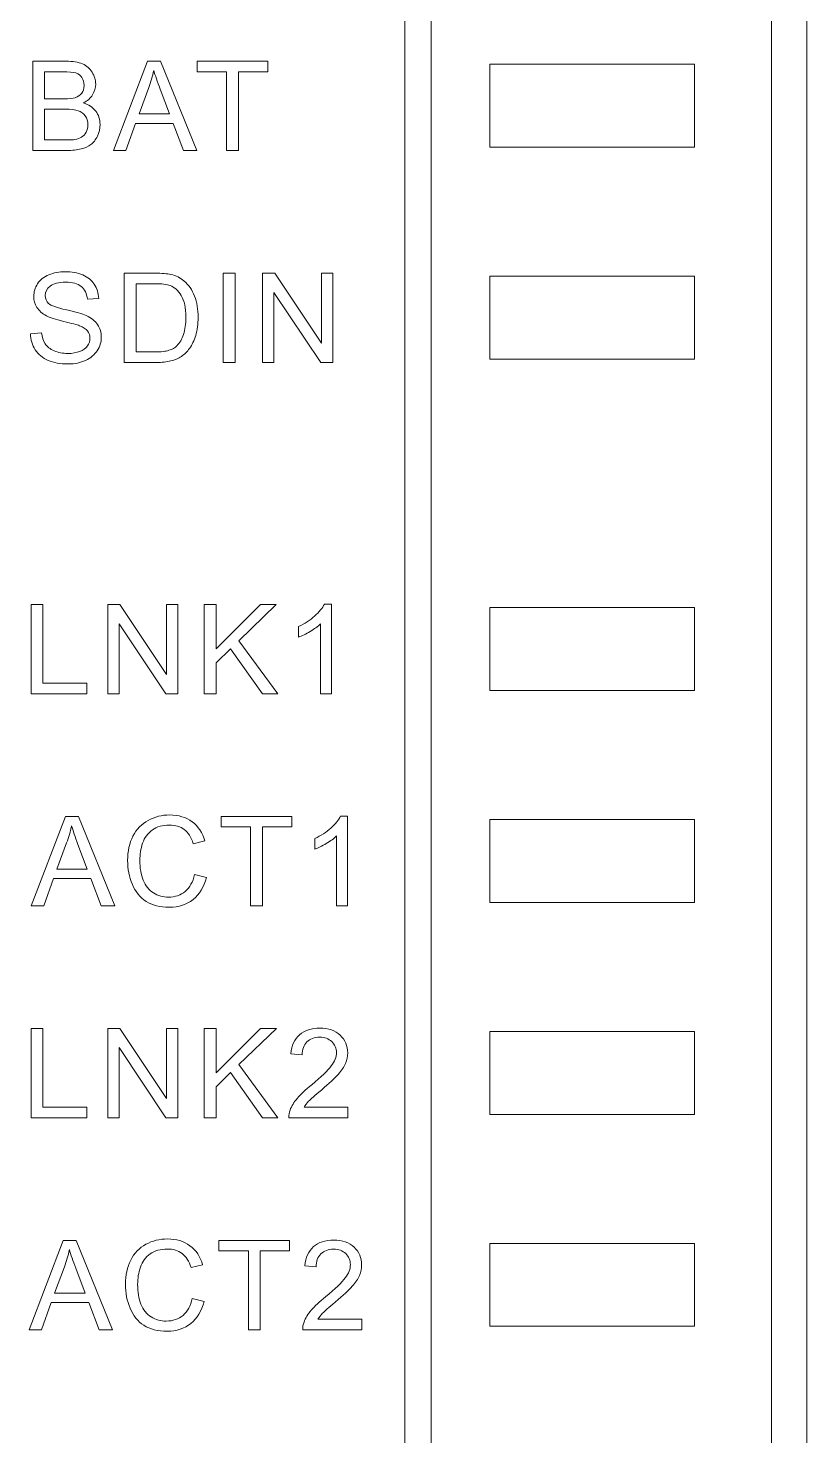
# Model space of a CAD drawing. Header units: millimetres. Extents: x 33157 to 59611, y -29750 to 1750.
# Drawn here: x 53747.55 to 53765.2, y -3105.3 to -3073.43 of the extents above; entities that cross this region are included whole.
import ezdxf

# ---------------------------------------------------------------- set-up
doc = ezdxf.new("R2010")
doc.units = ezdxf.units.MM
doc.layers.get('0').update_dxf_attribs({"lineweight": 18})

msp = doc.modelspace()

# ---------------------------------------------------------------- linework, layer by layer
at = {"lineweight": 9}
for p, q in [((53756.088, -3043.274), (53756.088, -3107.638)), ((53756.687, -3043.274), (53756.687, -3170.437)), ((53764.396, -3047.485), (53764.396, -3168.689)), ((53765.195, -3048.284), (53765.195, -3168.207))]:
    msp.add_line(p, q, dxfattribs=at)
for points in [[(53758.015, -3076.123), (53762.648, -3076.123), (53762.648, -3074.245), (53758.015, -3074.245)], [(53758.015, -3080.923), (53762.648, -3080.923), (53762.648, -3079.045), (53758.015, -3079.045)], [(53758.015, -3088.423), (53762.648, -3088.423), (53762.648, -3086.545), (53758.015, -3086.545)], [(53758.015, -3093.223), (53762.648, -3093.223), (53762.648, -3091.345), (53758.015, -3091.345)], [(53758.015, -3098.023), (53762.648, -3098.023), (53762.648, -3096.145), (53758.015, -3096.145)], [(53758.015, -3102.823), (53762.648, -3102.823), (53762.648, -3100.945), (53758.015, -3100.945)]]:
    msp.add_lwpolyline(points, close=True, dxfattribs=at)
for points, knots in [([(53747.656, -3076.197), (53747.656, -3076.197), (53747.656, -3074.177), (53747.656, -3074.177), (53747.656, -3074.177), (53748.414, -3074.177), (53748.414, -3074.177), (53748.568, -3074.177), (53748.692, -3074.197), (53748.785, -3074.238), (53748.879, -3074.279), (53748.952, -3074.342), (53749.004, -3074.427), (53749.057, -3074.511), (53749.084, -3074.6), (53749.084, -3074.693), (53749.084, -3074.78), (53749.06, -3074.861), (53749.014, -3074.937), (53748.967, -3075.013), (53748.896, -3075.075), (53748.802, -3075.122), (53748.924, -3075.158), (53749.018, -3075.219), (53749.084, -3075.305), (53749.15, -3075.392), (53749.182, -3075.494), (53749.182, -3075.611), (53749.182, -3075.706), (53749.162, -3075.794), (53749.122, -3075.876), (53749.082, -3075.957), (53749.033, -3076.019), (53748.974, -3076.064), (53748.915, -3076.107), (53748.841, -3076.141), (53748.753, -3076.163), (53748.664, -3076.186), (53748.555, -3076.197), (53748.427, -3076.197), (53748.427, -3076.197), (53747.656, -3076.197), (53747.656, -3076.197)], [0, 0, 0, 0, 139205.557688, 139205.557688, 139205.557688, 278411.115376, 278411.115376, 278411.115376, 417616.673063, 417616.673063, 417616.673063, 556822.230751, 556822.230751, 556822.230751, 696027.788439, 696027.788439, 696027.788439, 835233.346127, 835233.346127, 835233.346127, 974438.903814, 974438.903814, 974438.903814, 1113644.461502, 1113644.461502, 1113644.461502, 1252850.01919, 1252850.01919, 1252850.01919, 1392055.576878, 1392055.576878, 1392055.576878, 1531261.134565, 1531261.134565, 1531261.134565, 1670466.692253, 1670466.692253, 1670466.692253, 1809672.249941, 1809672.249941, 1809672.249941, 1948877.807629, 1948877.807629, 1948877.807629, 1948877.807629]), ([(53749.485, -3076.197), (53749.485, -3076.197), (53750.26, -3074.177), (53750.26, -3074.177), (53750.26, -3074.177), (53750.554, -3074.177), (53750.554, -3074.177), (53750.554, -3074.177), (53751.376, -3076.197), (53751.376, -3076.197), (53751.376, -3076.197), (53751.072, -3076.197), (53751.072, -3076.197), (53751.072, -3076.197), (53750.838, -3075.585), (53750.838, -3075.585), (53750.838, -3075.585), (53749.987, -3075.585), (53749.987, -3075.585), (53749.987, -3075.585), (53749.768, -3076.197), (53749.768, -3076.197), (53749.768, -3076.197), (53749.485, -3076.197), (53749.485, -3076.197)], [0, 0, 0, 0, 143403.871472, 143403.871472, 143403.871472, 286807.742944, 286807.742944, 286807.742944, 430211.614416, 430211.614416, 430211.614416, 573615.485887, 573615.485887, 573615.485887, 717019.357359, 717019.357359, 717019.357359, 860423.228831, 860423.228831, 860423.228831, 1003827.100303, 1003827.100303, 1003827.100303, 1147230.971775, 1147230.971775, 1147230.971775, 1147230.971775]), ([(53752.05, -3076.197), (53752.05, -3076.197), (53752.05, -3074.414), (53752.05, -3074.414), (53752.05, -3074.414), (53751.384, -3074.414), (53751.384, -3074.414), (53751.384, -3074.414), (53751.384, -3074.177), (53751.384, -3074.177), (53751.384, -3074.177), (53752.984, -3074.177), (53752.984, -3074.177), (53752.984, -3074.177), (53752.984, -3074.414), (53752.984, -3074.414), (53752.984, -3074.414), (53752.318, -3074.414), (53752.318, -3074.414), (53752.318, -3074.414), (53752.318, -3076.197), (53752.318, -3076.197), (53752.318, -3076.197), (53752.05, -3076.197), (53752.05, -3076.197)], [0, 0, 0, 0, 143407.719808, 143407.719808, 143407.719808, 286815.439615, 286815.439615, 286815.439615, 430223.159423, 430223.159423, 430223.159423, 573630.879231, 573630.879231, 573630.879231, 717038.599038, 717038.599038, 717038.599038, 860446.318846, 860446.318846, 860446.318846, 1003854.038653, 1003854.038653, 1003854.038653, 1147261.758461, 1147261.758461, 1147261.758461, 1147261.758461]), ([(53747.924, -3075.026), (53747.924, -3075.026), (53748.361, -3075.026), (53748.361, -3075.026), (53748.479, -3075.026), (53748.564, -3075.018), (53748.616, -3075.003), (53748.684, -3074.982), (53748.735, -3074.948), (53748.769, -3074.901), (53748.804, -3074.854), (53748.821, -3074.796), (53748.821, -3074.725), (53748.821, -3074.657), (53748.805, -3074.598), (53748.773, -3074.547), (53748.741, -3074.496), (53748.695, -3074.461), (53748.635, -3074.442), (53748.575, -3074.423), (53748.473, -3074.414), (53748.328, -3074.414), (53748.328, -3074.414), (53747.924, -3074.414), (53747.924, -3074.414), (53747.924, -3074.414), (53747.924, -3075.026), (53747.924, -3075.026)], [0, 0, 0, 0, 142140.350893, 142140.350893, 142140.350893, 284280.701785, 284280.701785, 284280.701785, 426421.052678, 426421.052678, 426421.052678, 568561.403571, 568561.403571, 568561.403571, 710701.754463, 710701.754463, 710701.754463, 852842.105356, 852842.105356, 852842.105356, 994982.456249, 994982.456249, 994982.456249, 1137122.807141, 1137122.807141, 1137122.807141, 1279263.158034, 1279263.158034, 1279263.158034, 1279263.158034]), ([(53750.066, -3075.368), (53750.066, -3075.368), (53750.755, -3075.368), (53750.755, -3075.368), (53750.755, -3075.368), (53750.544, -3074.807), (53750.544, -3074.807), (53750.48, -3074.637), (53750.432, -3074.496), (53750.399, -3074.385), (53750.371, -3074.517), (53750.334, -3074.646), (53750.288, -3074.774), (53750.288, -3074.774), (53750.066, -3075.368), (53750.066, -3075.368)], [0, 0, 0, 0, 148963.945451, 148963.945451, 148963.945451, 297927.890902, 297927.890902, 297927.890902, 446891.836352, 446891.836352, 446891.836352, 595855.781803, 595855.781803, 595855.781803, 744819.727254, 744819.727254, 744819.727254, 744819.727254]), ([(53747.924, -3075.96), (53747.924, -3075.96), (53748.427, -3075.96), (53748.427, -3075.96), (53748.514, -3075.96), (53748.574, -3075.957), (53748.61, -3075.95), (53748.671, -3075.939), (53748.722, -3075.921), (53748.764, -3075.895), (53748.805, -3075.869), (53748.839, -3075.832), (53748.866, -3075.782), (53748.893, -3075.733), (53748.906, -3075.676), (53748.906, -3075.612), (53748.906, -3075.536), (53748.887, -3075.471), (53748.848, -3075.415), (53748.809, -3075.359), (53748.755, -3075.32), (53748.687, -3075.297), (53748.619, -3075.274), (53748.52, -3075.263), (53748.391, -3075.263), (53748.391, -3075.263), (53747.924, -3075.263), (53747.924, -3075.263), (53747.924, -3075.263), (53747.924, -3075.96), (53747.924, -3075.96)], [0, 0, 0, 0, 141446.045632, 141446.045632, 141446.045632, 282892.091265, 282892.091265, 282892.091265, 424338.136897, 424338.136897, 424338.136897, 565784.18253, 565784.18253, 565784.18253, 707230.228162, 707230.228162, 707230.228162, 848676.273795, 848676.273795, 848676.273795, 990122.319427, 990122.319427, 990122.319427, 1131568.36506, 1131568.36506, 1131568.36506, 1273014.410692, 1273014.410692, 1273014.410692, 1414460.456324, 1414460.456324, 1414460.456324, 1414460.456324]), ([(53747.605, -3080.348), (53747.605, -3080.348), (53747.856, -3080.326), (53747.856, -3080.326), (53747.868, -3080.427), (53747.896, -3080.51), (53747.94, -3080.576), (53747.983, -3080.641), (53748.051, -3080.693), (53748.143, -3080.734), (53748.235, -3080.774), (53748.338, -3080.794), (53748.453, -3080.794), (53748.555, -3080.794), (53748.645, -3080.779), (53748.723, -3080.748), (53748.801, -3080.718), (53748.859, -3080.676), (53748.897, -3080.623), (53748.935, -3080.57), (53748.954, -3080.512), (53748.954, -3080.45), (53748.954, -3080.387), (53748.936, -3080.332), (53748.899, -3080.284), (53748.862, -3080.237), (53748.802, -3080.198), (53748.717, -3080.165), (53748.663, -3080.144), (53748.543, -3080.112), (53748.357, -3080.067), (53748.171, -3080.022), (53748.042, -3079.98), (53747.967, -3079.941), (53747.871, -3079.89), (53747.799, -3079.827), (53747.752, -3079.752), (53747.705, -3079.677), (53747.681, -3079.593), (53747.681, -3079.501), (53747.681, -3079.398), (53747.711, -3079.303), (53747.768, -3079.214), (53747.826, -3079.125), (53747.91, -3079.058), (53748.022, -3079.012), (53748.133, -3078.966), (53748.257, -3078.943), (53748.393, -3078.943), (53748.542, -3078.943), (53748.674, -3078.967), (53748.789, -3079.015), (53748.903, -3079.063), (53748.991, -3079.134), (53749.052, -3079.228), (53749.114, -3079.322), (53749.147, -3079.428), (53749.152, -3079.547), (53749.152, -3079.547), (53748.895, -3079.566), (53748.895, -3079.566), (53748.881, -3079.439), (53748.835, -3079.343), (53748.755, -3079.278), (53748.676, -3079.212), (53748.558, -3079.18), (53748.403, -3079.18), (53748.241, -3079.18), (53748.123, -3079.209), (53748.049, -3079.269), (53747.975, -3079.328), (53747.938, -3079.399), (53747.938, -3079.483), (53747.938, -3079.556), (53747.965, -3079.615), (53748.017, -3079.662), (53748.068, -3079.709), (53748.203, -3079.757), (53748.42, -3079.806), (53748.637, -3079.856), (53748.786, -3079.898), (53748.867, -3079.935), (53748.984, -3079.989), (53749.071, -3080.057), (53749.127, -3080.141), (53749.183, -3080.223), (53749.211, -3080.319), (53749.211, -3080.427), (53749.211, -3080.535), (53749.18, -3080.636), (53749.119, -3080.731), (53749.057, -3080.826), (53748.969, -3080.899), (53748.854, -3080.952), (53748.739, -3081.005), (53748.609, -3081.031), (53748.465, -3081.031), (53748.282, -3081.031), (53748.13, -3081.004), (53748.006, -3080.951), (53747.883, -3080.898), (53747.786, -3080.818), (53747.716, -3080.711), (53747.646, -3080.604), (53747.609, -3080.483), (53747.605, -3080.348)], [0, 0, 0, 0, 135811.301713, 135811.301713, 135811.301713, 271622.603427, 271622.603427, 271622.603427, 407433.90514, 407433.90514, 407433.90514, 543245.206853, 543245.206853, 543245.206853, 679056.508567, 679056.508567, 679056.508567, 814867.81028, 814867.81028, 814867.81028, 950679.111993, 950679.111993, 950679.111993, 1086490.413707, 1086490.413707, 1086490.413707, 1222301.71542, 1222301.71542, 1222301.71542, 1358113.017133, 1358113.017133, 1358113.017133, 1493924.318846, 1493924.318846, 1493924.318846, 1629735.62056, 1629735.62056, 1629735.62056, 1765546.922273, 1765546.922273, 1765546.922273, 1901358.223986, 1901358.223986, 1901358.223986, 2037169.5257, 2037169.5257, 2037169.5257, 2172980.827413, 2172980.827413, 2172980.827413, 2308792.129126, 2308792.129126, 2308792.129126, 2444603.43084, 2444603.43084, 2444603.43084, 2580414.732553, 2580414.732553, 2580414.732553, 2716226.034266, 2716226.034266, 2716226.034266, 2852037.33598, 2852037.33598, 2852037.33598, 2987848.637693, 2987848.637693, 2987848.637693, 3123659.939406, 3123659.939406, 3123659.939406, 3259471.24112, 3259471.24112, 3259471.24112, 3395282.542833, 3395282.542833, 3395282.542833, 3531093.844546, 3531093.844546, 3531093.844546, 3666905.146259, 3666905.146259, 3666905.146259, 3802716.447973, 3802716.447973, 3802716.447973, 3938527.749686, 3938527.749686, 3938527.749686, 4074339.051399, 4074339.051399, 4074339.051399, 4210150.353113, 4210150.353113, 4210150.353113, 4345961.654826, 4345961.654826, 4345961.654826, 4481772.956539, 4481772.956539, 4481772.956539, 4617584.258253, 4617584.258253, 4617584.258253, 4753395.559966, 4753395.559966, 4753395.559966, 4753395.559966]), ([(53749.732, -3080.997), (53749.732, -3080.997), (53749.732, -3078.977), (53749.732, -3078.977), (53749.732, -3078.977), (53750.428, -3078.977), (53750.428, -3078.977), (53750.585, -3078.977), (53750.705, -3078.986), (53750.788, -3079.005), (53750.904, -3079.032), (53751.002, -3079.081), (53751.084, -3079.15), (53751.191, -3079.24), (53751.27, -3079.355), (53751.323, -3079.495), (53751.376, -3079.636), (53751.403, -3079.796), (53751.403, -3079.976), (53751.403, -3080.129), (53751.385, -3080.265), (53751.349, -3080.384), (53751.313, -3080.502), (53751.267, -3080.601), (53751.211, -3080.678), (53751.155, -3080.756), (53751.094, -3080.817), (53751.027, -3080.861), (53750.96, -3080.906), (53750.88, -3080.94), (53750.786, -3080.963), (53750.691, -3080.986), (53750.583, -3080.997), (53750.461, -3080.997), (53750.461, -3080.997), (53749.732, -3080.997), (53749.732, -3080.997)], [0, 0, 0, 0, 140149.383278, 140149.383278, 140149.383278, 280298.766556, 280298.766556, 280298.766556, 420448.149835, 420448.149835, 420448.149835, 560597.533113, 560597.533113, 560597.533113, 700746.916391, 700746.916391, 700746.916391, 840896.299669, 840896.299669, 840896.299669, 981045.682947, 981045.682947, 981045.682947, 1121195.066225, 1121195.066225, 1121195.066225, 1261344.449504, 1261344.449504, 1261344.449504, 1401493.832782, 1401493.832782, 1401493.832782, 1541643.21606, 1541643.21606, 1541643.21606, 1681792.599338, 1681792.599338, 1681792.599338, 1681792.599338]), ([(53751.972, -3080.997), (53751.972, -3080.997), (53751.972, -3078.977), (53751.972, -3078.977), (53751.972, -3078.977), (53752.24, -3078.977), (53752.24, -3078.977), (53752.24, -3078.977), (53752.24, -3080.997), (53752.24, -3080.997), (53752.24, -3080.997), (53751.972, -3080.997), (53751.972, -3080.997)], [0, 0, 0, 0, 153201.554278, 153201.554278, 153201.554278, 306403.108556, 306403.108556, 306403.108556, 459604.662833, 459604.662833, 459604.662833, 612806.217111, 612806.217111, 612806.217111, 612806.217111]), ([(53752.865, -3080.997), (53752.865, -3080.997), (53752.865, -3078.977), (53752.865, -3078.977), (53752.865, -3078.977), (53753.14, -3078.977), (53753.14, -3078.977), (53753.14, -3078.977), (53754.2, -3080.563), (53754.2, -3080.563), (53754.2, -3080.563), (53754.2, -3078.977), (53754.2, -3078.977), (53754.2, -3078.977), (53754.457, -3078.977), (53754.457, -3078.977), (53754.457, -3078.977), (53754.457, -3080.997), (53754.457, -3080.997), (53754.457, -3080.997), (53754.182, -3080.997), (53754.182, -3080.997), (53754.182, -3080.997), (53753.122, -3079.411), (53753.122, -3079.411), (53753.122, -3079.411), (53753.122, -3080.997), (53753.122, -3080.997), (53753.122, -3080.997), (53752.865, -3080.997), (53752.865, -3080.997)], [0, 0, 0, 0, 141459.910711, 141459.910711, 141459.910711, 282919.821422, 282919.821422, 282919.821422, 424379.732133, 424379.732133, 424379.732133, 565839.642845, 565839.642845, 565839.642845, 707299.553556, 707299.553556, 707299.553556, 848759.464267, 848759.464267, 848759.464267, 990219.374978, 990219.374978, 990219.374978, 1131679.285689, 1131679.285689, 1131679.285689, 1273139.1964, 1273139.1964, 1273139.1964, 1414599.107111, 1414599.107111, 1414599.107111, 1414599.107111]), ([(53750, -3080.76), (53750, -3080.76), (53750.431, -3080.76), (53750.431, -3080.76), (53750.564, -3080.76), (53750.668, -3080.748), (53750.744, -3080.723), (53750.82, -3080.698), (53750.88, -3080.663), (53750.925, -3080.618), (53750.988, -3080.555), (53751.038, -3080.469), (53751.073, -3080.362), (53751.108, -3080.255), (53751.126, -3080.125), (53751.126, -3079.972), (53751.126, -3079.76), (53751.091, -3079.597), (53751.022, -3079.484), (53750.953, -3079.37), (53750.869, -3079.294), (53750.769, -3079.255), (53750.698, -3079.227), (53750.583, -3079.214), (53750.424, -3079.214), (53750.424, -3079.214), (53750, -3079.214), (53750, -3079.214), (53750, -3079.214), (53750, -3080.76), (53750, -3080.76)], [0, 0, 0, 0, 141457.219172, 141457.219172, 141457.219172, 282914.438345, 282914.438345, 282914.438345, 424371.657517, 424371.657517, 424371.657517, 565828.876689, 565828.876689, 565828.876689, 707286.095862, 707286.095862, 707286.095862, 848743.315034, 848743.315034, 848743.315034, 990200.534207, 990200.534207, 990200.534207, 1131657.753379, 1131657.753379, 1131657.753379, 1273114.972551, 1273114.972551, 1273114.972551, 1414572.191724, 1414572.191724, 1414572.191724, 1414572.191724]), ([(53747.621, -3088.499), (53747.621, -3088.499), (53747.621, -3086.478), (53747.621, -3086.478), (53747.621, -3086.478), (53747.889, -3086.478), (53747.889, -3086.478), (53747.889, -3086.478), (53747.889, -3088.262), (53747.889, -3088.262), (53747.889, -3088.262), (53748.882, -3088.262), (53748.882, -3088.262), (53748.882, -3088.262), (53748.882, -3088.499), (53748.882, -3088.499), (53748.882, -3088.499), (53747.621, -3088.499), (53747.621, -3088.499)], [0, 0, 0, 0, 146677.330695, 146677.330695, 146677.330695, 293354.661391, 293354.661391, 293354.661391, 440031.992086, 440031.992086, 440031.992086, 586709.322782, 586709.322782, 586709.322782, 733386.653477, 733386.653477, 733386.653477, 880063.984172, 880063.984172, 880063.984172, 880063.984172]), ([(53749.356, -3088.499), (53749.356, -3088.499), (53749.356, -3086.478), (53749.356, -3086.478), (53749.356, -3086.478), (53749.631, -3086.478), (53749.631, -3086.478), (53749.631, -3086.478), (53750.691, -3088.064), (53750.691, -3088.064), (53750.691, -3088.064), (53750.691, -3086.478), (53750.691, -3086.478), (53750.691, -3086.478), (53750.948, -3086.478), (53750.948, -3086.478), (53750.948, -3086.478), (53750.948, -3088.499), (53750.948, -3088.499), (53750.948, -3088.499), (53750.673, -3088.499), (53750.673, -3088.499), (53750.673, -3088.499), (53749.613, -3086.913), (53749.613, -3086.913), (53749.613, -3086.913), (53749.613, -3088.499), (53749.613, -3088.499), (53749.613, -3088.499), (53749.356, -3088.499), (53749.356, -3088.499)], [0, 0, 0, 0, 141461.286453, 141461.286453, 141461.286453, 282922.572907, 282922.572907, 282922.572907, 424383.85936, 424383.85936, 424383.85936, 565845.145814, 565845.145814, 565845.145814, 707306.432267, 707306.432267, 707306.432267, 848767.718721, 848767.718721, 848767.718721, 990229.005174, 990229.005174, 990229.005174, 1131690.291628, 1131690.291628, 1131690.291628, 1273151.578081, 1273151.578081, 1273151.578081, 1414612.864534, 1414612.864534, 1414612.864534, 1414612.864534]), ([(53751.542, -3088.499), (53751.542, -3088.499), (53751.542, -3086.478), (53751.542, -3086.478), (53751.542, -3086.478), (53751.81, -3086.478), (53751.81, -3086.478), (53751.81, -3086.478), (53751.81, -3087.48), (53751.81, -3087.48), (53751.81, -3087.48), (53752.814, -3086.478), (53752.814, -3086.478), (53752.814, -3086.478), (53753.176, -3086.478), (53753.176, -3086.478), (53753.176, -3086.478), (53752.329, -3087.298), (53752.329, -3087.298), (53752.329, -3087.298), (53753.213, -3088.499), (53753.213, -3088.499), (53753.213, -3088.499), (53752.86, -3088.499), (53752.86, -3088.499), (53752.86, -3088.499), (53752.141, -3087.479), (53752.141, -3087.479), (53752.141, -3087.479), (53751.81, -3087.799), (53751.81, -3087.799), (53751.81, -3087.799), (53751.81, -3088.499), (53751.81, -3088.499), (53751.81, -3088.499), (53751.542, -3088.499), (53751.542, -3088.499)], [0, 0, 0, 0, 140161.682083, 140161.682083, 140161.682083, 280323.364167, 280323.364167, 280323.364167, 420485.04625, 420485.04625, 420485.04625, 560646.728333, 560646.728333, 560646.728333, 700808.410416, 700808.410416, 700808.410416, 840970.0925, 840970.0925, 840970.0925, 981131.774583, 981131.774583, 981131.774583, 1121293.456666, 1121293.456666, 1121293.456666, 1261455.13875, 1261455.13875, 1261455.13875, 1401616.820833, 1401616.820833, 1401616.820833, 1541778.502916, 1541778.502916, 1541778.502916, 1681940.184999, 1681940.184999, 1681940.184999, 1681940.184999]), ([(53754.425, -3088.499), (53754.425, -3088.499), (53754.177, -3088.499), (53754.177, -3088.499), (53754.177, -3088.499), (53754.177, -3086.917), (53754.177, -3086.917), (53754.117, -3086.975), (53754.039, -3087.032), (53753.942, -3087.089), (53753.845, -3087.146), (53753.757, -3087.188), (53753.68, -3087.217), (53753.68, -3087.217), (53753.68, -3086.977), (53753.68, -3086.977), (53753.819, -3086.912), (53753.94, -3086.833), (53754.044, -3086.74), (53754.148, -3086.647), (53754.222, -3086.557), (53754.265, -3086.47), (53754.265, -3086.47), (53754.425, -3086.47), (53754.425, -3086.47), (53754.425, -3086.47), (53754.425, -3088.499), (53754.425, -3088.499)], [0, 0, 0, 0, 142169.573885, 142169.573885, 142169.573885, 284339.14777, 284339.14777, 284339.14777, 426508.721655, 426508.721655, 426508.721655, 568678.29554, 568678.29554, 568678.29554, 710847.869425, 710847.869425, 710847.869425, 853017.44331, 853017.44331, 853017.44331, 995187.017195, 995187.017195, 995187.017195, 1137356.59108, 1137356.59108, 1137356.59108, 1279526.164965, 1279526.164965, 1279526.164965, 1279526.164965]), ([(53747.623, -3093.299), (53747.623, -3093.299), (53748.398, -3091.278), (53748.398, -3091.278), (53748.398, -3091.278), (53748.692, -3091.278), (53748.692, -3091.278), (53748.692, -3091.278), (53749.515, -3093.299), (53749.515, -3093.299), (53749.515, -3093.299), (53749.21, -3093.299), (53749.21, -3093.299), (53749.21, -3093.299), (53748.976, -3092.686), (53748.976, -3092.686), (53748.976, -3092.686), (53748.126, -3092.686), (53748.126, -3092.686), (53748.126, -3092.686), (53747.906, -3093.299), (53747.906, -3093.299), (53747.906, -3093.299), (53747.623, -3093.299), (53747.623, -3093.299)], [0, 0, 0, 0, 143422.937721, 143422.937721, 143422.937721, 286845.875443, 286845.875443, 286845.875443, 430268.813164, 430268.813164, 430268.813164, 573691.750886, 573691.750886, 573691.750886, 717114.688607, 717114.688607, 717114.688607, 860537.626328, 860537.626328, 860537.626328, 1003960.56405, 1003960.56405, 1003960.56405, 1147383.501771, 1147383.501771, 1147383.501771, 1147383.501771]), ([(53751.323, -3092.59), (53751.323, -3092.59), (53751.591, -3092.658), (53751.591, -3092.658), (53751.535, -3092.877), (53751.434, -3093.044), (53751.289, -3093.16), (53751.144, -3093.275), (53750.966, -3093.333), (53750.756, -3093.333), (53750.538, -3093.333), (53750.361, -3093.289), (53750.225, -3093.2), (53750.089, -3093.111), (53749.985, -3092.983), (53749.914, -3092.815), (53749.843, -3092.646), (53749.807, -3092.466), (53749.807, -3092.273), (53749.807, -3092.063), (53749.847, -3091.88), (53749.928, -3091.723), (53750.008, -3091.566), (53750.122, -3091.447), (53750.271, -3091.366), (53750.419, -3091.285), (53750.582, -3091.244), (53750.76, -3091.244), (53750.962, -3091.244), (53751.132, -3091.296), (53751.269, -3091.399), (53751.407, -3091.502), (53751.503, -3091.646), (53751.557, -3091.832), (53751.557, -3091.832), (53751.295, -3091.894), (53751.295, -3091.894), (53751.248, -3091.748), (53751.18, -3091.64), (53751.091, -3091.574), (53751.002, -3091.506), (53750.89, -3091.473), (53750.755, -3091.473), (53750.6, -3091.473), (53750.47, -3091.51), (53750.367, -3091.584), (53750.263, -3091.659), (53750.189, -3091.759), (53750.147, -3091.884), (53750.105, -3092.01), (53750.084, -3092.139), (53750.084, -3092.272), (53750.084, -3092.444), (53750.109, -3092.594), (53750.159, -3092.722), (53750.208, -3092.85), (53750.286, -3092.946), (53750.391, -3093.009), (53750.497, -3093.073), (53750.611, -3093.104), (53750.733, -3093.104), (53750.883, -3093.104), (53751.009, -3093.061), (53751.113, -3092.975), (53751.216, -3092.888), (53751.286, -3092.76), (53751.323, -3092.59)], [0, 0, 0, 0, 137199.511846, 137199.511846, 137199.511846, 274399.023691, 274399.023691, 274399.023691, 411598.535537, 411598.535537, 411598.535537, 548798.047382, 548798.047382, 548798.047382, 685997.559228, 685997.559228, 685997.559228, 823197.071073, 823197.071073, 823197.071073, 960396.582919, 960396.582919, 960396.582919, 1097596.094764, 1097596.094764, 1097596.094764, 1234795.60661, 1234795.60661, 1234795.60661, 1371995.118455, 1371995.118455, 1371995.118455, 1509194.630301, 1509194.630301, 1509194.630301, 1646394.142146, 1646394.142146, 1646394.142146, 1783593.653992, 1783593.653992, 1783593.653992, 1920793.165837, 1920793.165837, 1920793.165837, 2057992.677683, 2057992.677683, 2057992.677683, 2195192.189529, 2195192.189529, 2195192.189529, 2332391.701374, 2332391.701374, 2332391.701374, 2469591.21322, 2469591.21322, 2469591.21322, 2606790.725065, 2606790.725065, 2606790.725065, 2743990.236911, 2743990.236911, 2743990.236911, 2881189.748756, 2881189.748756, 2881189.748756, 3018389.260602, 3018389.260602, 3018389.260602, 3018389.260602]), ([(53754.792, -3093.299), (53754.792, -3093.299), (53754.543, -3093.299), (53754.543, -3093.299), (53754.543, -3093.299), (53754.543, -3091.717), (53754.543, -3091.717), (53754.484, -3091.775), (53754.405, -3091.832), (53754.308, -3091.889), (53754.211, -3091.946), (53754.124, -3091.988), (53754.047, -3092.017), (53754.047, -3092.017), (53754.047, -3091.777), (53754.047, -3091.777), (53754.185, -3091.712), (53754.307, -3091.633), (53754.411, -3091.54), (53754.515, -3091.447), (53754.588, -3091.357), (53754.632, -3091.27), (53754.632, -3091.27), (53754.792, -3091.27), (53754.792, -3091.27), (53754.792, -3091.27), (53754.792, -3093.299), (53754.792, -3093.299)], [0, 0, 0, 0, 142176.892604, 142176.892604, 142176.892604, 284353.785207, 284353.785207, 284353.785207, 426530.677811, 426530.677811, 426530.677811, 568707.570414, 568707.570414, 568707.570414, 710884.463018, 710884.463018, 710884.463018, 853061.355621, 853061.355621, 853061.355621, 995238.248225, 995238.248225, 995238.248225, 1137415.140829, 1137415.140829, 1137415.140829, 1279592.033432, 1279592.033432, 1279592.033432, 1279592.033432]), ([(53748.204, -3092.469), (53748.204, -3092.469), (53748.893, -3092.469), (53748.893, -3092.469), (53748.893, -3092.469), (53748.682, -3091.909), (53748.682, -3091.909), (53748.618, -3091.739), (53748.571, -3091.598), (53748.537, -3091.487), (53748.509, -3091.619), (53748.472, -3091.748), (53748.426, -3091.876), (53748.426, -3091.876), (53748.204, -3092.469), (53748.204, -3092.469)], [0, 0, 0, 0, 148982.026585, 148982.026585, 148982.026585, 297964.053169, 297964.053169, 297964.053169, 446946.079754, 446946.079754, 446946.079754, 595928.106339, 595928.106339, 595928.106339, 744910.132924, 744910.132924, 744910.132924, 744910.132924]), ([(53752.592, -3093.299), (53752.592, -3093.299), (53752.592, -3091.515), (53752.592, -3091.515), (53752.592, -3091.515), (53751.926, -3091.515), (53751.926, -3091.515), (53751.926, -3091.515), (53751.926, -3091.278), (53751.926, -3091.278), (53751.926, -3091.278), (53753.526, -3091.278), (53753.526, -3091.278), (53753.526, -3091.278), (53753.526, -3091.515), (53753.526, -3091.515), (53753.526, -3091.515), (53752.86, -3091.515), (53752.86, -3091.515), (53752.86, -3091.515), (53752.86, -3093.299), (53752.86, -3093.299), (53752.86, -3093.299), (53752.592, -3093.299), (53752.592, -3093.299)], [0, 0, 0, 0, 143433.007768, 143433.007768, 143433.007768, 286866.015535, 286866.015535, 286866.015535, 430299.023303, 430299.023303, 430299.023303, 573732.03107, 573732.03107, 573732.03107, 717165.038838, 717165.038838, 717165.038838, 860598.046605, 860598.046605, 860598.046605, 1004031.054373, 1004031.054373, 1004031.054373, 1147464.06214, 1147464.06214, 1147464.06214, 1147464.06214]), ([(53747.621, -3098.099), (53747.621, -3098.099), (53747.621, -3096.078), (53747.621, -3096.078), (53747.621, -3096.078), (53747.889, -3096.078), (53747.889, -3096.078), (53747.889, -3096.078), (53747.889, -3097.862), (53747.889, -3097.862), (53747.889, -3097.862), (53748.883, -3097.862), (53748.883, -3097.862), (53748.883, -3097.862), (53748.883, -3098.099), (53748.883, -3098.099), (53748.883, -3098.099), (53747.621, -3098.099), (53747.621, -3098.099)], [0, 0, 0, 0, 146691.048407, 146691.048407, 146691.048407, 293382.096815, 293382.096815, 293382.096815, 440073.145222, 440073.145222, 440073.145222, 586764.19363, 586764.19363, 586764.19363, 733455.242037, 733455.242037, 733455.242037, 880146.290444, 880146.290444, 880146.290444, 880146.290444]), ([(53749.356, -3098.099), (53749.356, -3098.099), (53749.356, -3096.078), (53749.356, -3096.078), (53749.356, -3096.078), (53749.631, -3096.078), (53749.631, -3096.078), (53749.631, -3096.078), (53750.691, -3097.664), (53750.691, -3097.664), (53750.691, -3097.664), (53750.691, -3096.078), (53750.691, -3096.078), (53750.691, -3096.078), (53750.948, -3096.078), (53750.948, -3096.078), (53750.948, -3096.078), (53750.948, -3098.099), (53750.948, -3098.099), (53750.948, -3098.099), (53750.673, -3098.099), (53750.673, -3098.099), (53750.673, -3098.099), (53749.613, -3096.513), (53749.613, -3096.513), (53749.613, -3096.513), (53749.613, -3098.099), (53749.613, -3098.099), (53749.613, -3098.099), (53749.356, -3098.099), (53749.356, -3098.099)], [0, 0, 0, 0, 141474.514194, 141474.514194, 141474.514194, 282949.028389, 282949.028389, 282949.028389, 424423.542583, 424423.542583, 424423.542583, 565898.056777, 565898.056777, 565898.056777, 707372.570971, 707372.570971, 707372.570971, 848847.085166, 848847.085166, 848847.085166, 990321.59936, 990321.59936, 990321.59936, 1131796.113554, 1131796.113554, 1131796.113554, 1273270.627749, 1273270.627749, 1273270.627749, 1414745.141943, 1414745.141943, 1414745.141943, 1414745.141943]), ([(53751.543, -3098.099), (53751.543, -3098.099), (53751.543, -3096.078), (53751.543, -3096.078), (53751.543, -3096.078), (53751.811, -3096.078), (53751.811, -3096.078), (53751.811, -3096.078), (53751.811, -3097.08), (53751.811, -3097.08), (53751.811, -3097.08), (53752.815, -3096.078), (53752.815, -3096.078), (53752.815, -3096.078), (53753.177, -3096.078), (53753.177, -3096.078), (53753.177, -3096.078), (53752.329, -3096.898), (53752.329, -3096.898), (53752.329, -3096.898), (53753.213, -3098.099), (53753.213, -3098.099), (53753.213, -3098.099), (53752.861, -3098.099), (53752.861, -3098.099), (53752.861, -3098.099), (53752.141, -3097.079), (53752.141, -3097.079), (53752.141, -3097.079), (53751.811, -3097.399), (53751.811, -3097.399), (53751.811, -3097.399), (53751.811, -3098.099), (53751.811, -3098.099), (53751.811, -3098.099), (53751.543, -3098.099), (53751.543, -3098.099)], [0, 0, 0, 0, 140174.787288, 140174.787288, 140174.787288, 280349.574576, 280349.574576, 280349.574576, 420524.361864, 420524.361864, 420524.361864, 560699.149153, 560699.149153, 560699.149153, 700873.936441, 700873.936441, 700873.936441, 841048.723729, 841048.723729, 841048.723729, 981223.511017, 981223.511017, 981223.511017, 1121398.298305, 1121398.298305, 1121398.298305, 1261573.085593, 1261573.085593, 1261573.085593, 1401747.872882, 1401747.872882, 1401747.872882, 1541922.66017, 1541922.66017, 1541922.66017, 1682097.447458, 1682097.447458, 1682097.447458, 1682097.447458]), ([(53754.795, -3097.862), (53754.795, -3097.862), (53754.795, -3098.099), (53754.795, -3098.099), (53754.795, -3098.099), (53753.458, -3098.099), (53753.458, -3098.099), (53753.456, -3098.039), (53753.466, -3097.982), (53753.487, -3097.926), (53753.521, -3097.835), (53753.576, -3097.746), (53753.652, -3097.658), (53753.728, -3097.57), (53753.836, -3097.468), (53753.977, -3097.353), (53754.195, -3097.173), (53754.344, -3097.03), (53754.421, -3096.925), (53754.5, -3096.819), (53754.539, -3096.72), (53754.539, -3096.626), (53754.539, -3096.527), (53754.503, -3096.445), (53754.433, -3096.377), (53754.362, -3096.31), (53754.27, -3096.276), (53754.157, -3096.276), (53754.037, -3096.276), (53753.941, -3096.311), (53753.869, -3096.383), (53753.797, -3096.454), (53753.761, -3096.553), (53753.76, -3096.679), (53753.76, -3096.679), (53753.506, -3096.654), (53753.506, -3096.654), (53753.523, -3096.464), (53753.589, -3096.319), (53753.703, -3096.219), (53753.817, -3096.12), (53753.97, -3096.07), (53754.162, -3096.07), (53754.356, -3096.07), (53754.51, -3096.123), (53754.623, -3096.231), (53754.736, -3096.339), (53754.793, -3096.472), (53754.793, -3096.631), (53754.793, -3096.712), (53754.776, -3096.792), (53754.743, -3096.87), (53754.71, -3096.948), (53754.655, -3097.031), (53754.578, -3097.117), (53754.501, -3097.203), (53754.373, -3097.322), (53754.196, -3097.473), (53754.047, -3097.598), (53753.951, -3097.683), (53753.908, -3097.727), (53753.866, -3097.772), (53753.831, -3097.817), (53753.803, -3097.862), (53753.803, -3097.862), (53754.795, -3097.862), (53754.795, -3097.862)], [0, 0, 0, 0, 137214.896681, 137214.896681, 137214.896681, 274429.793363, 274429.793363, 274429.793363, 411644.690044, 411644.690044, 411644.690044, 548859.586726, 548859.586726, 548859.586726, 686074.483407, 686074.483407, 686074.483407, 823289.380089, 823289.380089, 823289.380089, 960504.27677, 960504.27677, 960504.27677, 1097719.173451, 1097719.173451, 1097719.173451, 1234934.070133, 1234934.070133, 1234934.070133, 1372148.966814, 1372148.966814, 1372148.966814, 1509363.863496, 1509363.863496, 1509363.863496, 1646578.760177, 1646578.760177, 1646578.760177, 1783793.656859, 1783793.656859, 1783793.656859, 1921008.55354, 1921008.55354, 1921008.55354, 2058223.450222, 2058223.450222, 2058223.450222, 2195438.346903, 2195438.346903, 2195438.346903, 2332653.243584, 2332653.243584, 2332653.243584, 2469868.140266, 2469868.140266, 2469868.140266, 2607083.036947, 2607083.036947, 2607083.036947, 2744297.933629, 2744297.933629, 2744297.933629, 2881512.83031, 2881512.83031, 2881512.83031, 3018727.726992, 3018727.726992, 3018727.726992, 3018727.726992]), ([(53747.573, -3102.899), (53747.573, -3102.899), (53748.348, -3100.878), (53748.348, -3100.878), (53748.348, -3100.878), (53748.642, -3100.878), (53748.642, -3100.878), (53748.642, -3100.878), (53749.464, -3102.899), (53749.464, -3102.899), (53749.464, -3102.899), (53749.16, -3102.899), (53749.16, -3102.899), (53749.16, -3102.899), (53748.926, -3102.286), (53748.926, -3102.286), (53748.926, -3102.286), (53748.075, -3102.286), (53748.075, -3102.286), (53748.075, -3102.286), (53747.856, -3102.899), (53747.856, -3102.899), (53747.856, -3102.899), (53747.573, -3102.899), (53747.573, -3102.899)], [0, 0, 0, 0, 143436.219756, 143436.219756, 143436.219756, 286872.439512, 286872.439512, 286872.439512, 430308.659268, 430308.659268, 430308.659268, 573744.879024, 573744.879024, 573744.879024, 717181.098779, 717181.098779, 717181.098779, 860617.318535, 860617.318535, 860617.318535, 1004053.538291, 1004053.538291, 1004053.538291, 1147489.758047, 1147489.758047, 1147489.758047, 1147489.758047]), ([(53748.154, -3102.069), (53748.154, -3102.069), (53748.843, -3102.069), (53748.843, -3102.069), (53748.843, -3102.069), (53748.632, -3101.509), (53748.632, -3101.509), (53748.568, -3101.339), (53748.52, -3101.198), (53748.487, -3101.087), (53748.459, -3101.219), (53748.422, -3101.348), (53748.375, -3101.476), (53748.375, -3101.476), (53748.154, -3102.069), (53748.154, -3102.069)], [0, 0, 0, 0, 148994.861184, 148994.861184, 148994.861184, 297989.722369, 297989.722369, 297989.722369, 446984.583553, 446984.583553, 446984.583553, 595979.444738, 595979.444738, 595979.444738, 744974.305922, 744974.305922, 744974.305922, 744974.305922]), ([(53751.273, -3102.19), (53751.273, -3102.19), (53751.541, -3102.258), (53751.541, -3102.258), (53751.485, -3102.477), (53751.384, -3102.644), (53751.239, -3102.76), (53751.093, -3102.875), (53750.916, -3102.933), (53750.705, -3102.933), (53750.488, -3102.933), (53750.311, -3102.889), (53750.175, -3102.8), (53750.038, -3102.711), (53749.935, -3102.583), (53749.864, -3102.415), (53749.793, -3102.246), (53749.757, -3102.066), (53749.757, -3101.873), (53749.757, -3101.663), (53749.797, -3101.48), (53749.877, -3101.323), (53749.958, -3101.166), (53750.072, -3101.047), (53750.22, -3100.966), (53750.369, -3100.885), (53750.532, -3100.844), (53750.71, -3100.844), (53750.912, -3100.844), (53751.082, -3100.896), (53751.219, -3100.999), (53751.357, -3101.102), (53751.453, -3101.246), (53751.507, -3101.432), (53751.507, -3101.432), (53751.244, -3101.494), (53751.244, -3101.494), (53751.198, -3101.348), (53751.13, -3101.24), (53751.041, -3101.174), (53750.952, -3101.106), (53750.84, -3101.073), (53750.705, -3101.073), (53750.55, -3101.073), (53750.42, -3101.11), (53750.316, -3101.184), (53750.212, -3101.259), (53750.139, -3101.359), (53750.097, -3101.484), (53750.055, -3101.61), (53750.034, -3101.739), (53750.034, -3101.872), (53750.034, -3102.044), (53750.059, -3102.194), (53750.108, -3102.322), (53750.158, -3102.45), (53750.236, -3102.546), (53750.341, -3102.609), (53750.447, -3102.673), (53750.56, -3102.704), (53750.683, -3102.704), (53750.833, -3102.704), (53750.959, -3102.661), (53751.062, -3102.575), (53751.166, -3102.488), (53751.236, -3102.36), (53751.273, -3102.19)], [0, 0, 0, 0, 137212.214723, 137212.214723, 137212.214723, 274424.429446, 274424.429446, 274424.429446, 411636.644169, 411636.644169, 411636.644169, 548848.858892, 548848.858892, 548848.858892, 686061.073615, 686061.073615, 686061.073615, 823273.288338, 823273.288338, 823273.288338, 960485.503061, 960485.503061, 960485.503061, 1097697.717784, 1097697.717784, 1097697.717784, 1234909.932507, 1234909.932507, 1234909.932507, 1372122.14723, 1372122.14723, 1372122.14723, 1509334.361953, 1509334.361953, 1509334.361953, 1646546.576676, 1646546.576676, 1646546.576676, 1783758.791399, 1783758.791399, 1783758.791399, 1920971.006122, 1920971.006122, 1920971.006122, 2058183.220845, 2058183.220845, 2058183.220845, 2195395.435568, 2195395.435568, 2195395.435568, 2332607.650291, 2332607.650291, 2332607.650291, 2469819.865014, 2469819.865014, 2469819.865014, 2607032.079737, 2607032.079737, 2607032.079737, 2744244.29446, 2744244.29446, 2744244.29446, 2881456.509183, 2881456.509183, 2881456.509183, 3018668.723906, 3018668.723906, 3018668.723906, 3018668.723906]), ([(53752.542, -3102.899), (53752.542, -3102.899), (53752.542, -3101.115), (53752.542, -3101.115), (53752.542, -3101.115), (53751.876, -3101.115), (53751.876, -3101.115), (53751.876, -3101.115), (53751.876, -3100.878), (53751.876, -3100.878), (53751.876, -3100.878), (53753.476, -3100.878), (53753.476, -3100.878), (53753.476, -3100.878), (53753.476, -3101.115), (53753.476, -3101.115), (53753.476, -3101.115), (53752.81, -3101.115), (53752.81, -3101.115), (53752.81, -3101.115), (53752.81, -3102.899), (53752.81, -3102.899), (53752.81, -3102.899), (53752.542, -3102.899), (53752.542, -3102.899)], [0, 0, 0, 0, 143446.289405, 143446.289405, 143446.289405, 286892.578809, 286892.578809, 286892.578809, 430338.868214, 430338.868214, 430338.868214, 573785.157618, 573785.157618, 573785.157618, 717231.447023, 717231.447023, 717231.447023, 860677.736427, 860677.736427, 860677.736427, 1004124.025832, 1004124.025832, 1004124.025832, 1147570.315236, 1147570.315236, 1147570.315236, 1147570.315236]), ([(53755.111, -3102.662), (53755.111, -3102.662), (53755.111, -3102.899), (53755.111, -3102.899), (53755.111, -3102.899), (53753.773, -3102.899), (53753.773, -3102.899), (53753.772, -3102.839), (53753.781, -3102.782), (53753.803, -3102.726), (53753.837, -3102.635), (53753.892, -3102.546), (53753.968, -3102.458), (53754.043, -3102.37), (53754.152, -3102.268), (53754.292, -3102.153), (53754.511, -3101.973), (53754.66, -3101.83), (53754.737, -3101.725), (53754.815, -3101.619), (53754.854, -3101.52), (53754.854, -3101.426), (53754.854, -3101.327), (53754.819, -3101.245), (53754.748, -3101.177), (53754.678, -3101.11), (53754.586, -3101.076), (53754.472, -3101.076), (53754.352, -3101.076), (53754.256, -3101.111), (53754.184, -3101.183), (53754.113, -3101.254), (53754.076, -3101.353), (53754.075, -3101.479), (53754.075, -3101.479), (53753.821, -3101.454), (53753.821, -3101.454), (53753.839, -3101.264), (53753.905, -3101.119), (53754.018, -3101.019), (53754.133, -3100.92), (53754.286, -3100.87), (53754.478, -3100.87), (53754.672, -3100.87), (53754.826, -3100.923), (53754.938, -3101.031), (53755.052, -3101.139), (53755.108, -3101.272), (53755.108, -3101.431), (53755.108, -3101.512), (53755.092, -3101.592), (53755.058, -3101.67), (53755.026, -3101.748), (53754.97, -3101.831), (53754.894, -3101.917), (53754.817, -3102.003), (53754.689, -3102.122), (53754.511, -3102.273), (53754.362, -3102.398), (53754.266, -3102.483), (53754.224, -3102.527), (53754.182, -3102.572), (53754.147, -3102.617), (53754.119, -3102.662), (53754.119, -3102.662), (53755.111, -3102.662), (53755.111, -3102.662)], [0, 0, 0, 0, 137222.092156, 137222.092156, 137222.092156, 274444.184312, 274444.184312, 274444.184312, 411666.276467, 411666.276467, 411666.276467, 548888.368623, 548888.368623, 548888.368623, 686110.460779, 686110.460779, 686110.460779, 823332.552935, 823332.552935, 823332.552935, 960554.64509, 960554.64509, 960554.64509, 1097776.737246, 1097776.737246, 1097776.737246, 1234998.829402, 1234998.829402, 1234998.829402, 1372220.921558, 1372220.921558, 1372220.921558, 1509443.013713, 1509443.013713, 1509443.013713, 1646665.105869, 1646665.105869, 1646665.105869, 1783887.198025, 1783887.198025, 1783887.198025, 1921109.290181, 1921109.290181, 1921109.290181, 2058331.382337, 2058331.382337, 2058331.382337, 2195553.474492, 2195553.474492, 2195553.474492, 2332775.566648, 2332775.566648, 2332775.566648, 2469997.658804, 2469997.658804, 2469997.658804, 2607219.75096, 2607219.75096, 2607219.75096, 2744441.843115, 2744441.843115, 2744441.843115, 2881663.935271, 2881663.935271, 2881663.935271, 3018886.027427, 3018886.027427, 3018886.027427, 3018886.027427])]:
    msp.add_open_spline(points, degree=3, knots=knots)

doc.saveas('drawing.dxf')
